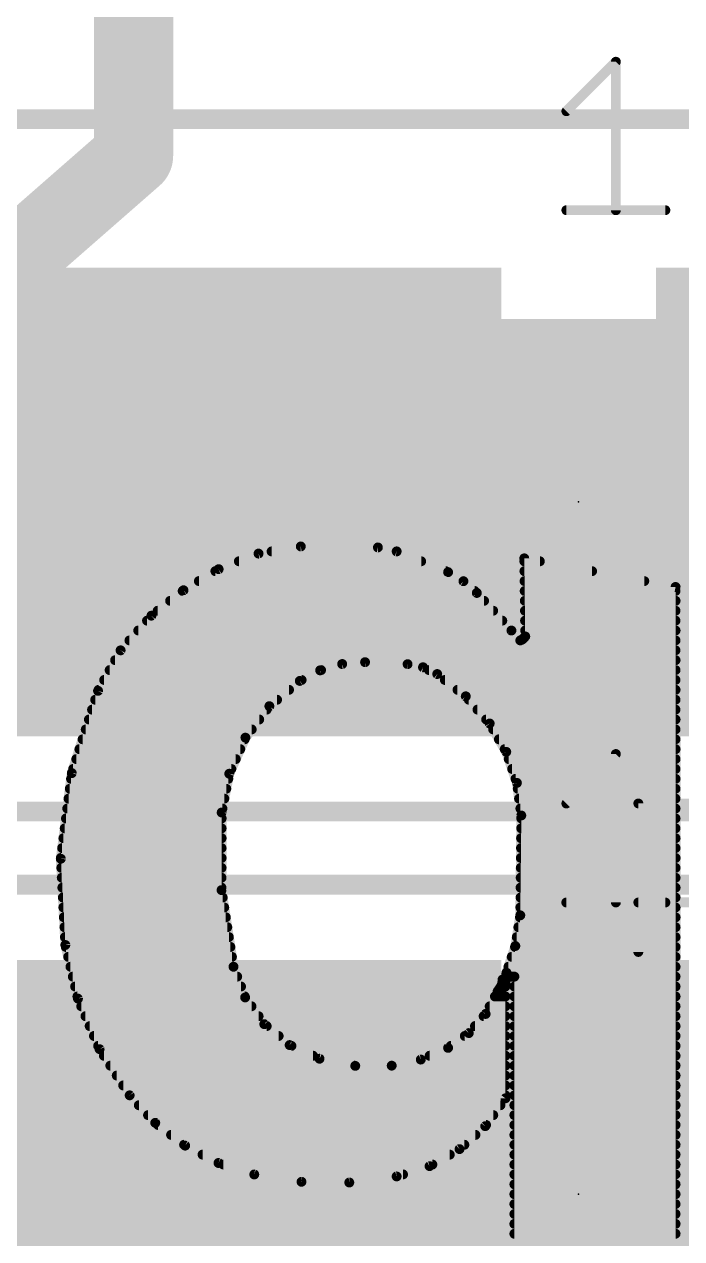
# Model space of a CAD drawing. Extents: x -29 to 78, y -15 to 21.
# Drawn here: x 16.356 to 18.045, y 6.998 to 10.117 of the extents above; entities that cross this region are included whole.
import ezdxf

# ---------------------------------------------------------------- set-up
doc = ezdxf.new("R2010")
doc.units = 0
for name, color, linetype in [('1', 12, 'CONTINUOUS'), ('16', 132, 'CONTINUOUS'), ('21', 53, 'CONTINUOUS'), ('22', 53, 'CONTINUOUS'), ('23', 53, 'CONTINUOUS'), ('25', 253, 'CONTINUOUS'), ('27', 253, 'CONTINUOUS'), ('29', 253, 'CONTINUOUS'), ('31', 253, 'CONTINUOUS'), ('39', 12, 'CONTINUOUS'), ('51', 53, 'CONTINUOUS')]:
    doc.layers.add(name, color=color, linetype=linetype)

# ---------------------------------------------------------------- blocks, each defined once
blk = doc.blocks.new('RECT')
blk.add_solid([(-0.5, -0.5), (0.5, -0.5), (-0.5, 0.5), (0.5, 0.5)])

msp = doc.modelspace()

# ---------------------------------------------------------------- linework, layer by layer
at = {"layer": '1', "const_width": 0.2032}
for points in [[(15.621, 8.89), (16.93, 8.89)], [(16.93, 7.112), (15.748, 7.112)]]:
    msp.add_lwpolyline(points, dxfattribs=at)
at = {"layer": '1', "const_width": 0.1016}
for points in [[(16.93, 8.8392, 1), (16.93, 8.9408)], [(16.93, 7.0612, 1), (16.93, 7.1628)]]:
    msp.add_lwpolyline(points, format="xyb", dxfattribs=at)
at = {"layer": '16', "const_width": 0.2032}
for points in [[(16.637, 13.081), (16.637, 9.779)], [(16.637, 9.779), (15.621, 8.89)]]:
    msp.add_lwpolyline(points, dxfattribs=at)
at = {"layer": '16', "const_width": 0.1016}
for points in [[(16.6705, 9.7408, 1), (16.6035, 9.8172)], [(16.5862, 9.779, 1), (16.6878, 9.779)]]:
    msp.add_lwpolyline(points, format="xyb", dxfattribs=at)
at = {"layer": '22', "const_width": 0.0254}
for points in [[(16.9578, 8.7573), (16.8554, 8.7173)], [(17.0663, 8.7757), (16.9578, 8.7573)], [(16.9913, 8.763), (17.3126, 8.763)], [(17.2644, 8.7732), (17.0663, 8.7757)], [(17.3126, 8.763), (17.2644, 8.7732)], [(17.4447, 8.7097), (17.3126, 8.763)], [(16.9073, 8.7376), (17.3756, 8.7376)], [(17.6403, 8.7452), (17.6428, 8.5446)], [(18.0289, 8.6716), (17.6403, 8.7452)], [(17.6404, 8.7376), (17.6804, 8.7376)], [(16.8554, 8.7173), (16.7652, 8.6632)], [(16.8469, 8.7122), (17.4385, 8.7122)], [(17.484, 8.6864), (17.4447, 8.7097)], [(17.6407, 8.7122), (17.8145, 8.7122)], [(16.7652, 8.6632), (16.6827, 8.5979)], [(16.7629, 8.6614), (17.5126, 8.6614)], [(16.8045, 8.6868), (17.4835, 8.6868)], [(17.5184, 8.6563), (17.484, 8.6864)], [(17.641, 8.6868), (17.9486, 8.6868)], [(17.6413, 8.6614), (18.0289, 8.6614)], [(18.0289, 6.6142), (18.0289, 8.6716)], [(16.7308, 8.636), (17.5371, 8.636)], [(17.6073, 8.5598), (17.5184, 8.6563)], [(17.6417, 8.636), (18.0289, 8.636)], [(16.6827, 8.5979), (16.6036, 8.5089)], [(16.6987, 8.6106), (17.5605, 8.6106)], [(17.642, 8.6106), (18.0289, 8.6106)], [(16.6714, 8.5852), (17.5839, 8.5852)], [(17.6423, 8.5852), (18.0289, 8.5852)], [(16.6262, 8.5344), (17.6301, 8.5344)], [(16.6488, 8.5598), (17.6073, 8.5598)], [(17.6301, 8.5344), (17.6073, 8.5598)], [(17.6352, 8.5369), (17.6301, 8.5344)], [(17.6301, 8.5344), (18.0289, 8.5344)], [(17.6428, 8.5446), (17.6352, 8.5369)], [(17.6426, 8.5598), (18.0289, 8.5598)], [(16.6036, 8.5089), (16.5456, 8.4049)], [(16.6037, 8.509), (18.0289, 8.509)], [(16.5895, 8.4836), (18.0289, 8.4836)], [(17.116, 8.4575), (17.1727, 8.4738)], [(17.1727, 8.4738), (17.2314, 8.4785)], [(17.2314, 8.4785), (17.3406, 8.4734)], [(17.3406, 8.4734), (17.3803, 8.4655)], [(16.5753, 8.4582), (17.1185, 8.4582)], [(17.0637, 8.4303), (17.116, 8.4575)], [(17.3803, 8.4655), (17.4168, 8.448)], [(17.3955, 8.4582), (18.0289, 8.4582)], [(17.4168, 8.448), (17.49, 8.3908)], [(16.5612, 8.4328), (17.0685, 8.4328)], [(16.9856, 8.3654), (17.0637, 8.4303)], [(17.4363, 8.4328), (18.0289, 8.4328)], [(16.5456, 8.4049), (16.4782, 8.1936)], [(16.5383, 8.382), (17.0055, 8.382)], [(16.547, 8.4074), (17.0361, 8.4074)], [(17.4688, 8.4074), (18.0289, 8.4074)], [(17.49, 8.3908), (17.5514, 8.321)], [(17.4978, 8.382), (18.0289, 8.382)], [(16.5302, 8.3566), (16.9789, 8.3566)], [(16.9242, 8.2846), (16.9856, 8.3654)], [(17.5201, 8.3566), (18.0289, 8.3566)], [(16.5221, 8.3312), (16.9596, 8.3312)], [(17.5424, 8.3312), (18.0289, 8.3312)], [(17.5514, 8.321), (17.594, 8.2482)], [(16.514, 8.3058), (16.9403, 8.3058)], [(16.8826, 8.192), (16.9242, 8.2846)], [(17.5603, 8.3058), (18.0289, 8.3058)], [(16.4978, 8.255), (16.9109, 8.255)], [(16.5059, 8.2804), (16.9223, 8.2804)], [(17.5751, 8.2804), (18.0289, 8.2804)], [(17.59, 8.255), (18.0289, 8.255)], [(16.4897, 8.2296), (16.8995, 8.2296)], [(17.594, 8.2482), (17.6214, 8.1684)], [(17.6004, 8.2296), (18.0289, 8.2296)], [(16.4782, 8.1936), (16.4499, 7.9736)], [(16.4816, 8.2042), (16.8881, 8.2042)], [(16.8631, 8.0924), (16.8826, 8.192)], [(17.6091, 8.2042), (18.0289, 8.2042)], [(16.4763, 8.1788), (16.8801, 8.1788)], [(17.6178, 8.1788), (18.0289, 8.1788)], [(17.6214, 8.1684), (17.6327, 8.0848)], [(16.473, 8.1534), (16.8751, 8.1534)], [(17.6235, 8.1534), (18.0289, 8.1534)], [(16.4665, 8.1026), (16.8651, 8.1026)], [(16.4698, 8.128), (16.8701, 8.128)], [(17.6269, 8.128), (18.0289, 8.128)], [(17.6303, 8.1026), (18.0289, 8.1026)], [(16.4632, 8.0772), (16.8631, 8.0772)], [(16.8628, 7.8931), (16.8631, 8.0924)], [(17.6327, 8.0848), (17.6301, 7.8283)], [(17.6326, 8.0772), (18.0289, 8.0772)], [(16.46, 8.0518), (16.863, 8.0518)], [(17.6324, 8.0518), (18.0289, 8.0518)], [(16.4567, 8.0264), (16.863, 8.0264)], [(17.6321, 8.0264), (18.0289, 8.0264)], [(16.4499, 7.9736), (16.4617, 7.7521)], [(16.4502, 7.9756), (16.8629, 7.9756)], [(16.4534, 8.001), (16.8629, 8.001)], [(17.6316, 7.9756), (18.0289, 7.9756)], [(17.6319, 8.001), (18.0289, 8.001)], [(16.4512, 7.9502), (16.8629, 7.9502)], [(17.6313, 7.9502), (18.0289, 7.9502)], [(16.4525, 7.9248), (16.8628, 7.9248)], [(17.6311, 7.9248), (18.0289, 7.9248)], [(16.4539, 7.8994), (16.8628, 7.8994)], [(16.8935, 7.6962), (16.8628, 7.8931)], [(17.6308, 7.8994), (18.0289, 7.8994)], [(16.4552, 7.874), (16.8658, 7.874)], [(16.4566, 7.8486), (16.8697, 7.8486)], [(17.6303, 7.8486), (18.0289, 7.8486)], [(17.6306, 7.874), (18.0289, 7.874)], [(16.4579, 7.8232), (16.8737, 7.8232)], [(17.6301, 7.8283), (17.6174, 7.7495)], [(17.6293, 7.8232), (18.0289, 7.8232)], [(16.4593, 7.7978), (16.8776, 7.7978)], [(17.6252, 7.7978), (18.0289, 7.7978)], [(16.4606, 7.7724), (16.8816, 7.7724)], [(17.6211, 7.7724), (18.0289, 7.7724)], [(16.4617, 7.7521), (16.494, 7.6145)], [(16.4629, 7.747), (16.8856, 7.747)], [(17.6174, 7.7495), (17.5946, 7.681)], [(17.6166, 7.747), (18.0289, 7.747)], [(16.4689, 7.7216), (16.8895, 7.7216)], [(16.4748, 7.6962), (16.8935, 7.6962)], [(16.9235, 7.6173), (16.8935, 7.6962)], [(17.5997, 7.6962), (18.0289, 7.6962)], [(17.6081, 7.7216), (18.0289, 7.7216)], [(16.4808, 7.6708), (16.9031, 7.6708)], [(17.592, 7.6556), (17.5844, 7.6632)], [(17.5844, 7.6632), (17.5844, 7.6581)], [(17.5946, 7.681), (17.5941, 7.6773)], [(17.5941, 7.6773), (17.5955, 7.6738)], [(17.5955, 7.6738), (17.5985, 7.6714)], [(17.5985, 7.6714), (17.6022, 7.6708)], [(17.6022, 7.6708), (17.6149, 7.6708)], [(17.6022, 7.6708), (18.0289, 7.6708)], [(17.6149, 7.6708), (17.6149, 6.2408)], [(16.4867, 7.6454), (16.9128, 7.6454)], [(17.5717, 7.6327), (17.541, 7.575)], [(17.5768, 7.6403), (17.5717, 7.6327)], [(17.5824, 7.6484), (17.5768, 7.6403)], [(17.5803, 7.6454), (17.592, 7.6454)], [(17.5844, 7.6581), (17.5824, 7.6484)], [(17.592, 7.3584), (17.592, 7.6556)], [(17.6149, 7.6454), (18.0289, 7.6454)], [(16.4927, 7.62), (16.9224, 7.62)], [(16.494, 7.6145), (16.5496, 7.4844)], [(16.9726, 7.5488), (16.9235, 7.6173)], [(17.565, 7.62), (17.592, 7.62)], [(17.6149, 7.62), (18.0289, 7.62)], [(16.5025, 7.5946), (16.9398, 7.5946)], [(16.5133, 7.5692), (16.958, 7.5692)], [(17.541, 7.575), (17.4979, 7.5258)], [(17.536, 7.5692), (17.592, 7.5692)], [(17.5515, 7.5946), (17.592, 7.5946)], [(17.6149, 7.5946), (18.0289, 7.5946)], [(17.6149, 7.5692), (18.0289, 7.5692)], [(16.5242, 7.5438), (16.9787, 7.5438)], [(17.0378, 7.4951), (16.9726, 7.5488)], [(17.5137, 7.5438), (17.592, 7.5438)], [(17.6149, 7.5438), (18.0289, 7.5438)], [(16.5351, 7.5184), (17.0095, 7.5184)], [(17.4979, 7.5258), (17.4447, 7.4879)], [(17.4875, 7.5184), (17.592, 7.5184)], [(17.6149, 7.5184), (18.0289, 7.5184)], [(16.5459, 7.493), (17.0424, 7.493)], [(16.5496, 7.4844), (16.6268, 7.366)], [(17.1145, 7.46), (17.0378, 7.4951)], [(17.4447, 7.4879), (17.3746, 7.4579)], [(17.4519, 7.493), (17.592, 7.493)], [(17.6149, 7.493), (18.0289, 7.493)], [(16.5606, 7.4676), (17.0979, 7.4676)], [(16.5771, 7.4422), (17.2033, 7.4422)], [(17.2063, 7.4416), (17.1145, 7.46)], [(17.2999, 7.4422), (17.2063, 7.4416)], [(17.3746, 7.4579), (17.2999, 7.4422)], [(17.2999, 7.4422), (17.592, 7.4422)], [(17.3973, 7.4676), (17.592, 7.4676)], [(17.6149, 7.4676), (18.0289, 7.4676)], [(17.6149, 7.4422), (18.0289, 7.4422)], [(16.5937, 7.4168), (17.592, 7.4168)], [(17.6149, 7.4168), (18.0289, 7.4168)], [(16.6102, 7.3914), (17.592, 7.3914)], [(17.6149, 7.3914), (18.0289, 7.3914)], [(16.6268, 7.366), (16.6926, 7.2953)], [(16.6268, 7.366), (17.592, 7.366)], [(17.54, 7.2868), (17.592, 7.3584)], [(17.6149, 7.366), (18.0289, 7.366)], [(16.6504, 7.3406), (17.5791, 7.3406)], [(17.6149, 7.3406), (18.0289, 7.3406)], [(16.6741, 7.3152), (17.5606, 7.3152)], [(16.6926, 7.2953), (16.7694, 7.2369)], [(16.6999, 7.2898), (17.5422, 7.2898)], [(17.474, 7.2278), (17.54, 7.2868)], [(17.6149, 7.3152), (18.0289, 7.3152)], [(17.6149, 7.2898), (18.0289, 7.2898)], [(16.7332, 7.2644), (17.5149, 7.2644)], [(17.6149, 7.2644), (18.0289, 7.2644)], [(16.7666, 7.239), (17.4865, 7.239)], [(16.7694, 7.2369), (16.855, 7.1923)], [(17.3971, 7.1841), (17.474, 7.2278)], [(17.6149, 7.239), (18.0289, 7.239)], [(16.814, 7.2136), (17.4489, 7.2136)], [(16.855, 7.1923), (16.9469, 7.1628)], [(17.6149, 7.2136), (18.0289, 7.2136)], [(16.8676, 7.1882), (17.4042, 7.1882)], [(16.9469, 7.1628), (17.0682, 7.1439)], [(16.9469, 7.1628), (17.3289, 7.1628)], [(17.3126, 7.1577), (17.3971, 7.1841)], [(17.6149, 7.1882), (18.0289, 7.1882)], [(17.6149, 7.1628), (18.0289, 7.1628)], [(17.0682, 7.1439), (17.1909, 7.1422)], [(17.1909, 7.1422), (17.3126, 7.1577)], [(17.6149, 7.1374), (18.0289, 7.1374)], [(17.6149, 7.112), (18.0289, 7.112)], [(17.6149, 7.0866), (18.0289, 7.0866)], [(17.6149, 7.0612), (18.0289, 7.0612)], [(17.6149, 7.0358), (18.0289, 7.0358)], [(17.6149, 7.0104), (18.0289, 7.0104)]]:
    msp.add_lwpolyline(points, dxfattribs=at)
at = {"layer": '22', "const_width": 0.0127}
for points in [[(16.9568, 8.7636, 1), (16.9589, 8.7511)], [(16.9602, 8.7514, 1), (16.9555, 8.7633)], [(16.9913, 8.7693, 1), (16.9913, 8.7567)], [(17.0664, 8.782, 1), (17.0662, 8.7694)], [(17.0674, 8.7694, 1), (17.0652, 8.782)], [(17.2657, 8.7794, 1), (17.2631, 8.767)], [(17.2643, 8.7669, 1), (17.2645, 8.7795)], [(17.315, 8.7689, 1), (17.3102, 8.7571)], [(17.3113, 8.7568, 1), (17.3139, 8.7692)], [(17.3126, 8.7567, 1), (17.3126, 8.7693)], [(16.9073, 8.7439, 1), (16.9073, 8.7313)], [(17.3756, 8.7313, 1), (17.3756, 8.7439)], [(17.6466, 8.7453, 1), (17.634, 8.7451)], [(17.6415, 8.7514, 1), (17.6391, 8.739)], [(17.6404, 8.7439, 1), (17.6404, 8.7313)], [(17.6804, 8.7313, 1), (17.6804, 8.7439)], [(16.8469, 8.7186, 1), (16.8469, 8.7059)], [(16.8531, 8.7232, 1), (16.8577, 8.7114)], [(16.8587, 8.7119, 1), (16.8521, 8.7227)], [(17.4479, 8.7152, 1), (17.4415, 8.7042)], [(17.4385, 8.7059, 1), (17.4385, 8.7186)], [(17.4423, 8.7038, 1), (17.4471, 8.7156)], [(17.6407, 8.7186, 1), (17.6407, 8.7059)], [(17.8145, 8.7059, 1), (17.8145, 8.7186)], [(16.7629, 8.6677, 1), (16.7629, 8.6551)], [(16.7619, 8.6687, 1), (16.7684, 8.6578)], [(16.7691, 8.6582, 1), (16.7612, 8.6682)], [(16.8045, 8.6931, 1), (16.8045, 8.6805)], [(17.4882, 8.6912, 1), (17.4799, 8.6817)], [(17.4808, 8.681, 1), (17.4873, 8.6919)], [(17.4835, 8.6805, 1), (17.4835, 8.6931)], [(17.5126, 8.6551, 1), (17.5126, 8.6677)], [(17.641, 8.6931, 1), (17.641, 8.6805)], [(17.6413, 8.6677, 1), (17.6413, 8.6551)], [(17.9486, 8.6805, 1), (17.9486, 8.6931)], [(18.0353, 8.6716, 1), (18.0225, 8.6716)], [(18.0277, 8.6654, 1), (18.0301, 8.6778)], [(18.0289, 8.6551, 1), (18.0289, 8.6677)], [(16.7308, 8.6424, 1), (16.7308, 8.6297)], [(17.5231, 8.6606, 1), (17.5137, 8.652)], [(17.5142, 8.6515, 1), (17.5226, 8.6611)], [(17.5371, 8.6297, 1), (17.5371, 8.6424)], [(17.6417, 8.6424, 1), (17.6417, 8.6297)], [(18.0289, 8.6297, 1), (18.0289, 8.6424)], [(16.6788, 8.6029, 1), (16.6866, 8.5929)], [(16.6874, 8.5937, 1), (16.678, 8.6021)], [(16.6987, 8.6169, 1), (16.6987, 8.6043)], [(17.5605, 8.6043, 1), (17.5605, 8.6169)], [(17.642, 8.6169, 1), (17.642, 8.6043)], [(18.0289, 8.6043, 1), (18.0289, 8.6169)], [(16.6714, 8.5915, 1), (16.6714, 8.5789)], [(17.5839, 8.5789, 1), (17.5839, 8.5915)], [(17.6423, 8.5915, 1), (17.6423, 8.5789)], [(18.0289, 8.5789, 1), (18.0289, 8.5915)], [(16.6262, 8.5407, 1), (16.6262, 8.5281)], [(16.6488, 8.5662, 1), (16.6488, 8.5535)], [(17.612, 8.564, 1), (17.6026, 8.5556)], [(17.6026, 8.5555, 1), (17.612, 8.5641)], [(17.6073, 8.5535, 1), (17.6073, 8.5662)], [(17.6301, 8.5407, 1), (17.6301, 8.5281)], [(17.6273, 8.5401, 1), (17.6329, 8.5287)], [(17.6307, 8.5414, 1), (17.6397, 8.5324)], [(17.6301, 8.5281, 1), (17.6301, 8.5407)], [(17.638, 8.5312, 1), (17.6324, 8.5426)], [(17.6426, 8.5662, 1), (17.6426, 8.5535)], [(17.6365, 8.5445, 1), (17.6491, 8.5447)], [(17.6473, 8.5401, 1), (17.6383, 8.5491)], [(18.0289, 8.5535, 1), (18.0289, 8.5662)], [(18.0289, 8.5281, 1), (18.0289, 8.5407)], [(16.5988, 8.5131, 1), (16.6083, 8.5047)], [(16.6037, 8.5153, 1), (16.6037, 8.5027)], [(16.6091, 8.5058, 1), (16.598, 8.512)], [(17.6254, 8.5302, 1), (17.6348, 8.5386)], [(18.0289, 8.5027, 1), (18.0289, 8.5153)], [(16.5895, 8.49, 1), (16.5895, 8.4773)], [(17.1721, 8.4801, 1), (17.1732, 8.4674)], [(17.1744, 8.4677, 1), (17.1709, 8.4799)], [(17.2317, 8.4848, 1), (17.2311, 8.4722)], [(17.2319, 8.4722, 1), (17.2309, 8.4848)], [(17.3418, 8.4796, 1), (17.3394, 8.4672)], [(17.3403, 8.4671, 1), (17.3409, 8.4797)], [(18.0289, 8.4773, 1), (18.0289, 8.49)], [(16.5753, 8.4645, 1), (16.5753, 8.4519)], [(17.1142, 8.4636, 1), (17.1178, 8.4514)], [(17.1189, 8.4518, 1), (17.1131, 8.4631)], [(17.1185, 8.4519, 1), (17.1185, 8.4645)], [(17.383, 8.4712, 1), (17.3775, 8.4597)], [(17.379, 8.4592, 1), (17.3815, 8.4717)], [(17.3955, 8.4645, 1), (17.3955, 8.4519)], [(17.4207, 8.453, 1), (17.4129, 8.443)], [(17.4141, 8.4423, 1), (17.4195, 8.4537)], [(18.0289, 8.4519, 1), (18.0289, 8.4645)], [(16.5612, 8.4391, 1), (16.5612, 8.4265)], [(17.0608, 8.4359, 1), (17.0666, 8.4247)], [(17.0678, 8.4254, 1), (17.0596, 8.4352)], [(17.0685, 8.4265, 1), (17.0685, 8.4391)], [(17.4363, 8.4391, 1), (17.4363, 8.4265)], [(18.0289, 8.4265, 1), (18.0289, 8.4391)], [(16.5383, 8.3883, 1), (16.5383, 8.3757)], [(16.5401, 8.408, 1), (16.5511, 8.4018)], [(16.5516, 8.403, 1), (16.5396, 8.4068)], [(16.547, 8.4138, 1), (16.547, 8.4011)], [(17.0055, 8.3757, 1), (17.0055, 8.3883)], [(17.0361, 8.4011, 1), (17.0361, 8.4138)], [(17.4688, 8.4138, 1), (17.4688, 8.4011)], [(17.4948, 8.395, 1), (17.4853, 8.3866)], [(17.4861, 8.3858, 1), (17.494, 8.3958)], [(17.4978, 8.3883, 1), (17.4978, 8.3757)], [(18.0289, 8.4011, 1), (18.0289, 8.4138)], [(18.0289, 8.3757, 1), (18.0289, 8.3883)], [(16.5302, 8.3629, 1), (16.5302, 8.3503)], [(16.9789, 8.3503, 1), (16.9789, 8.3629)], [(16.9816, 8.3703, 1), (16.9897, 8.3606)], [(16.9907, 8.3616, 1), (16.9806, 8.3693)], [(17.5201, 8.3629, 1), (17.5201, 8.3503)], [(18.0289, 8.3503, 1), (18.0289, 8.3629)], [(16.5221, 8.3376, 1), (16.5221, 8.3249)], [(16.9596, 8.3249, 1), (16.9596, 8.3376)], [(17.5424, 8.3376, 1), (17.5424, 8.3249)], [(17.5569, 8.3242, 1), (17.5459, 8.3178)], [(17.5466, 8.3168, 1), (17.5562, 8.3252)], [(18.0289, 8.3249, 1), (18.0289, 8.3376)], [(16.514, 8.3121, 1), (16.514, 8.2995)], [(16.93, 8.282, 1), (16.9184, 8.2872)], [(16.9403, 8.2995, 1), (16.9403, 8.3121)], [(17.5603, 8.3121, 1), (17.5603, 8.2995)], [(18.0289, 8.2995, 1), (18.0289, 8.3121)], [(16.4978, 8.2614, 1), (16.4978, 8.2487)], [(16.5059, 8.2867, 1), (16.5059, 8.2741)], [(16.9109, 8.2487, 1), (16.9109, 8.2614)], [(16.9191, 8.2885, 1), (16.9293, 8.2808)], [(16.9223, 8.2741, 1), (16.9223, 8.2867)], [(17.5751, 8.2867, 1), (17.5751, 8.2741)], [(17.59, 8.2614, 1), (17.59, 8.2487)], [(18.0289, 8.2741, 1), (18.0289, 8.2867)], [(18.0289, 8.2487, 1), (18.0289, 8.2614)], [(16.4897, 8.2359, 1), (16.4897, 8.2233)], [(16.8995, 8.2233, 1), (16.8995, 8.2359)], [(17.6, 8.2502, 1), (17.588, 8.2461)], [(17.5885, 8.245, 1), (17.5995, 8.2514)], [(17.6004, 8.2359, 1), (17.6004, 8.2233)], [(18.0289, 8.2233, 1), (18.0289, 8.2359)], [(16.4845, 8.1928, 1), (16.4719, 8.1944)], [(16.4816, 8.2105, 1), (16.4816, 8.1979)], [(16.8889, 8.1908, 1), (16.8764, 8.1932)], [(16.8881, 8.1979, 1), (16.8881, 8.2105)], [(17.6091, 8.2105, 1), (17.6091, 8.1979)], [(18.0289, 8.1979, 1), (18.0289, 8.2105)], [(16.4763, 8.1852, 1), (16.4763, 8.1725)], [(16.4721, 8.1955, 1), (16.4842, 8.1917)], [(16.8769, 8.1946, 1), (16.8884, 8.1894)], [(16.8801, 8.1725, 1), (16.8801, 8.1852)], [(17.6178, 8.1852, 1), (17.6178, 8.1725)], [(17.6277, 8.1693, 1), (17.6151, 8.1676)], [(17.6154, 8.1663, 1), (17.6274, 8.1705)], [(18.0289, 8.1725, 1), (18.0289, 8.1852)], [(16.473, 8.1597, 1), (16.473, 8.1471)], [(16.8751, 8.1471, 1), (16.8751, 8.1597)], [(17.6235, 8.1597, 1), (17.6235, 8.1471)], [(18.0289, 8.1471, 1), (18.0289, 8.1597)], [(16.4665, 8.109, 1), (16.4665, 8.0963)], [(16.4698, 8.1343, 1), (16.4698, 8.1217)], [(16.8651, 8.0963, 1), (16.8651, 8.109)], [(16.8701, 8.1217, 1), (16.8701, 8.1343)], [(17.6269, 8.1343, 1), (17.6269, 8.1217)], [(17.6303, 8.109, 1), (17.6303, 8.0963)], [(18.0289, 8.1217, 1), (18.0289, 8.1343)], [(18.0289, 8.0963, 1), (18.0289, 8.109)], [(16.4632, 8.0836, 1), (16.4632, 8.0709)], [(16.8694, 8.0924, 1), (16.8568, 8.0924)], [(16.8569, 8.0936, 1), (16.8693, 8.0912)], [(16.8631, 8.0709, 1), (16.8631, 8.0836)], [(17.6326, 8.0836, 1), (17.6326, 8.0709)], [(17.639, 8.0847, 1), (17.6264, 8.0849)], [(17.6264, 8.084, 1), (17.639, 8.0856)], [(18.0289, 8.0709, 1), (18.0289, 8.0836)], [(16.46, 8.0581, 1), (16.46, 8.0455)], [(16.863, 8.0455, 1), (16.863, 8.0581)], [(17.6324, 8.0581, 1), (17.6324, 8.0455)], [(18.0289, 8.0455, 1), (18.0289, 8.0581)], [(16.4567, 8.0328, 1), (16.4567, 8.0201)], [(16.863, 8.0201, 1), (16.863, 8.0328)], [(17.6321, 8.0328, 1), (17.6321, 8.0201)], [(18.0289, 8.0201, 1), (18.0289, 8.0328)], [(16.4563, 7.9739, 1), (16.4436, 7.9733)], [(16.4502, 7.982, 1), (16.4502, 7.9692)], [(16.4534, 8.0074, 1), (16.4534, 7.9947)], [(16.8629, 7.9947, 1), (16.8629, 8.0074)], [(16.8629, 7.9692, 1), (16.8629, 7.982)], [(17.6316, 7.982, 1), (17.6316, 7.9692)], [(17.6319, 8.0074, 1), (17.6319, 7.9947)], [(18.0289, 7.9947, 1), (18.0289, 8.0074)], [(18.0289, 7.9692, 1), (18.0289, 7.982)], [(16.4436, 7.9744, 1), (16.4562, 7.9728)], [(16.4512, 7.9566, 1), (16.4512, 7.9439)], [(16.8629, 7.9439, 1), (16.8629, 7.9566)], [(17.6313, 7.9566, 1), (17.6313, 7.9439)], [(18.0289, 7.9439, 1), (18.0289, 7.9566)], [(16.4525, 7.9312, 1), (16.4525, 7.9184)], [(16.8628, 7.9184, 1), (16.8628, 7.9312)], [(17.6311, 7.9312, 1), (17.6311, 7.9184)], [(18.0289, 7.9184, 1), (18.0289, 7.9312)], [(16.4539, 7.9058, 1), (16.4539, 7.893)], [(16.8564, 7.8931, 1), (16.8691, 7.8931)], [(16.869, 7.8941, 1), (16.8565, 7.8921)], [(16.8628, 7.893, 1), (16.8628, 7.9058)], [(17.6308, 7.9058, 1), (17.6308, 7.893)], [(18.0289, 7.893, 1), (18.0289, 7.9058)], [(16.4552, 7.8804, 1), (16.4552, 7.8677)], [(16.4566, 7.855, 1), (16.4566, 7.8422)], [(16.8658, 7.8677, 1), (16.8658, 7.8804)], [(16.8697, 7.8422, 1), (16.8697, 7.855)], [(17.6303, 7.855, 1), (17.6303, 7.8422)], [(17.6306, 7.8804, 1), (17.6306, 7.8677)], [(18.0289, 7.8677, 1), (18.0289, 7.8804)], [(18.0289, 7.8422, 1), (18.0289, 7.855)], [(16.4579, 7.8296, 1), (16.4579, 7.8168)], [(16.8737, 7.8168, 1), (16.8737, 7.8296)], [(17.6293, 7.8296, 1), (17.6293, 7.8168)], [(17.6364, 7.8273, 1), (17.6238, 7.8293)], [(17.6238, 7.8284, 1), (17.6364, 7.8282)], [(18.0289, 7.8168, 1), (18.0289, 7.8296)], [(16.4593, 7.8042, 1), (16.4593, 7.7915)], [(16.8776, 7.7915, 1), (16.8776, 7.8042)], [(17.6252, 7.8042, 1), (17.6252, 7.7915)], [(18.0289, 7.7915, 1), (18.0289, 7.8042)], [(16.4606, 7.7788, 1), (16.4606, 7.766)], [(16.8816, 7.766, 1), (16.8816, 7.7788)], [(17.6211, 7.7788, 1), (17.6211, 7.766)], [(18.0289, 7.766, 1), (18.0289, 7.7788)], [(16.4679, 7.7536, 1), (16.4555, 7.7506)], [(16.4554, 7.7518, 1), (16.468, 7.7524)], [(16.4629, 7.7534, 1), (16.4629, 7.7407)], [(16.8856, 7.7407, 1), (16.8856, 7.7534)], [(17.6166, 7.7534, 1), (17.6166, 7.7407)], [(17.6111, 7.7505, 1), (17.6237, 7.7485)], [(17.6234, 7.7475, 1), (17.6114, 7.7515)], [(18.0289, 7.7407, 1), (18.0289, 7.7534)], [(16.4689, 7.728, 1), (16.4689, 7.7153)], [(16.4748, 7.7026, 1), (16.4748, 7.6898)], [(16.8994, 7.6985, 1), (16.8876, 7.6939)], [(16.8895, 7.7153, 1), (16.8895, 7.728)], [(16.8935, 7.6898, 1), (16.8935, 7.7026)], [(17.5997, 7.7026, 1), (17.5997, 7.6898)], [(17.6081, 7.728, 1), (17.6081, 7.7153)], [(18.0289, 7.7153, 1), (18.0289, 7.728)], [(18.0289, 7.6898, 1), (18.0289, 7.7026)], [(16.4808, 7.6772, 1), (16.4808, 7.6645)], [(16.8872, 7.6952, 1), (16.8998, 7.6972)], [(16.9031, 7.6645, 1), (16.9031, 7.6772)], [(17.5889, 7.6677, 1), (17.5799, 7.6587)], [(17.5908, 7.6632, 1), (17.5781, 7.6632)], [(17.6, 7.6796, 1), (17.5882, 7.6749)], [(17.5878, 7.6781, 1), (17.6004, 7.6764)], [(17.6009, 7.6802, 1), (17.5883, 7.6818)], [(17.5886, 7.683, 1), (17.6006, 7.679)], [(17.5995, 7.6787, 1), (17.5916, 7.6688)], [(17.5896, 7.6714, 1), (17.6014, 7.6761)], [(17.5995, 7.6777, 1), (17.5975, 7.6651)], [(17.5945, 7.6664, 1), (17.6024, 7.6764)], [(17.6022, 7.6772, 1), (17.6022, 7.6645)], [(17.6022, 7.6772, 1), (17.6022, 7.6645)], [(17.6012, 7.6645, 1), (17.6032, 7.6771)], [(17.6213, 7.6708, 1), (17.6086, 7.6708)], [(17.6149, 7.6645, 1), (17.6149, 7.6772)], [(18.0289, 7.6645, 1), (18.0289, 7.6772)], [(16.4867, 7.6518, 1), (16.4867, 7.6391)], [(16.9128, 7.6391, 1), (16.9128, 7.6518)], [(17.5664, 7.6362, 1), (17.577, 7.6292)], [(17.5773, 7.6297, 1), (17.5661, 7.6357)], [(17.5716, 7.6439, 1), (17.582, 7.6367)], [(17.5821, 7.6368, 1), (17.5715, 7.6438)], [(17.5803, 7.6518, 1), (17.5803, 7.6391)], [(17.5762, 7.6497, 1), (17.5886, 7.6472)], [(17.5876, 7.6448, 1), (17.5772, 7.652)], [(17.5781, 7.6581, 1), (17.5908, 7.6581)], [(17.5906, 7.6568, 1), (17.5782, 7.6594)], [(17.5984, 7.6556, 1), (17.5857, 7.6556)], [(17.5875, 7.6511, 1), (17.5965, 7.6601)], [(17.592, 7.6391, 1), (17.592, 7.6518)], [(17.6149, 7.6518, 1), (17.6149, 7.6391)], [(18.0289, 7.6391, 1), (18.0289, 7.6518)], [(16.4927, 7.6264, 1), (16.4927, 7.6136)], [(16.4998, 7.6169, 1), (16.4882, 7.612)], [(16.4878, 7.613, 1), (16.5002, 7.6159)], [(16.9286, 7.621, 1), (16.9183, 7.6136)], [(16.9175, 7.6151, 1), (16.9294, 7.6196)], [(16.9224, 7.6136, 1), (16.9224, 7.6264)], [(17.565, 7.6264, 1), (17.565, 7.6136)], [(17.592, 7.6136, 1), (17.592, 7.6264)], [(17.6149, 7.6264, 1), (17.6149, 7.6136)], [(18.0289, 7.6136, 1), (18.0289, 7.6264)], [(16.5025, 7.601, 1), (16.5025, 7.5883)], [(16.5133, 7.5756, 1), (16.5133, 7.5629)], [(16.9398, 7.5883, 1), (16.9398, 7.601)], [(16.958, 7.5629, 1), (16.958, 7.5756)], [(17.536, 7.5756, 1), (17.536, 7.5629)], [(17.5354, 7.578, 1), (17.5466, 7.572)], [(17.5458, 7.5708, 1), (17.5363, 7.5792)], [(17.5515, 7.601, 1), (17.5515, 7.5883)], [(17.592, 7.5883, 1), (17.592, 7.601)], [(17.592, 7.5629, 1), (17.592, 7.5756)], [(17.6149, 7.601, 1), (17.6149, 7.5883)], [(17.6149, 7.5756, 1), (17.6149, 7.5629)], [(18.0289, 7.5883, 1), (18.0289, 7.601)], [(18.0289, 7.5629, 1), (18.0289, 7.5756)], [(16.5242, 7.5502, 1), (16.5242, 7.5374)], [(16.9767, 7.5537, 1), (16.9686, 7.5439)], [(16.9675, 7.5451, 1), (16.9778, 7.5525)], [(16.9787, 7.5374, 1), (16.9787, 7.5502)], [(17.5137, 7.5502, 1), (17.5137, 7.5374)], [(17.592, 7.5374, 1), (17.592, 7.5502)], [(17.6149, 7.5502, 1), (17.6149, 7.5374)], [(18.0289, 7.5374, 1), (18.0289, 7.5502)], [(16.5351, 7.5248, 1), (16.5351, 7.5121)], [(17.0095, 7.5121, 1), (17.0095, 7.5248)], [(17.4875, 7.5248, 1), (17.4875, 7.5121)], [(17.4932, 7.53, 1), (17.5027, 7.5217)], [(17.5016, 7.5207, 1), (17.4942, 7.531)], [(17.592, 7.5121, 1), (17.592, 7.5248)], [(17.6149, 7.5248, 1), (17.6149, 7.5121)], [(18.0289, 7.5121, 1), (18.0289, 7.5248)], [(16.5459, 7.4994, 1), (16.5459, 7.4867)], [(16.5549, 7.4879, 1), (16.5443, 7.481)], [(16.5438, 7.482, 1), (16.5554, 7.4869)], [(17.0404, 7.5009, 1), (17.0351, 7.4893)], [(17.0337, 7.4902, 1), (17.0418, 7.5)], [(17.0424, 7.4867, 1), (17.0424, 7.4994)], [(17.441, 7.4931, 1), (17.4484, 7.4827)], [(17.4472, 7.4821, 1), (17.4422, 7.4937)], [(17.4519, 7.4994, 1), (17.4519, 7.4867)], [(17.592, 7.4867, 1), (17.592, 7.4994)], [(17.6149, 7.4994, 1), (17.6149, 7.4867)], [(18.0289, 7.4867, 1), (18.0289, 7.4994)], [(16.5606, 7.474, 1), (16.5606, 7.4612)], [(16.5771, 7.4486, 1), (16.5771, 7.4359)], [(17.0979, 7.4612, 1), (17.0979, 7.474)], [(17.1157, 7.4662, 1), (17.1133, 7.4538)], [(17.1119, 7.4542, 1), (17.1171, 7.4658)], [(17.2033, 7.4359, 1), (17.2033, 7.4486)], [(17.2999, 7.4486, 1), (17.2999, 7.4359)], [(17.2986, 7.4484, 1), (17.3012, 7.436)], [(17.2999, 7.4359, 1), (17.2999, 7.4485)], [(17.3721, 7.4637, 1), (17.3771, 7.452)], [(17.3759, 7.4517, 1), (17.3733, 7.4641)], [(17.3973, 7.474, 1), (17.3973, 7.4612)], [(17.592, 7.4612, 1), (17.592, 7.474)], [(17.592, 7.4359, 1), (17.592, 7.4486)], [(17.6149, 7.474, 1), (17.6149, 7.4612)], [(17.6149, 7.4486, 1), (17.6149, 7.4359)], [(18.0289, 7.4612, 1), (18.0289, 7.474)], [(18.0289, 7.4359, 1), (18.0289, 7.4486)], [(16.5937, 7.4232, 1), (16.5937, 7.4104)], [(17.2062, 7.448, 1), (17.2063, 7.4353)], [(17.205, 7.4354, 1), (17.2075, 7.4478)], [(17.592, 7.4104, 1), (17.592, 7.4232)], [(17.6149, 7.4232, 1), (17.6149, 7.4104)], [(18.0289, 7.4104, 1), (18.0289, 7.4232)], [(16.6102, 7.3978, 1), (16.6102, 7.385)], [(17.592, 7.385, 1), (17.592, 7.3978)], [(17.6149, 7.3978, 1), (17.6149, 7.385)], [(18.0289, 7.385, 1), (18.0289, 7.3978)], [(16.6268, 7.3724, 1), (16.6268, 7.3597)], [(16.6314, 7.3703, 1), (16.6222, 7.3617)], [(16.6215, 7.3625, 1), (16.6321, 7.3695)], [(17.5857, 7.3584, 1), (17.5984, 7.3584)], [(17.5971, 7.3547, 1), (17.5869, 7.3621)], [(17.592, 7.3597, 1), (17.592, 7.3724)], [(17.6149, 7.3724, 1), (17.6149, 7.3597)], [(18.0289, 7.3597, 1), (18.0289, 7.3724)], [(16.6504, 7.347, 1), (16.6504, 7.3342)], [(17.5791, 7.3342, 1), (17.5791, 7.347)], [(17.6149, 7.347, 1), (17.6149, 7.3342)], [(18.0289, 7.3342, 1), (18.0289, 7.347)], [(16.6741, 7.3216, 1), (16.6741, 7.3088)], [(16.6964, 7.3004, 1), (16.6887, 7.2903)], [(16.6879, 7.291, 1), (16.6972, 7.2997)], [(16.6999, 7.2962, 1), (16.6999, 7.2835)], [(17.5442, 7.2821, 1), (17.5357, 7.2915)], [(17.5422, 7.2835, 1), (17.5422, 7.2962)], [(17.5606, 7.3088, 1), (17.5606, 7.3216)], [(17.6149, 7.3216, 1), (17.6149, 7.3088)], [(17.6149, 7.2962, 1), (17.6149, 7.2835)], [(18.0289, 7.3088, 1), (18.0289, 7.3216)], [(18.0289, 7.2835, 1), (18.0289, 7.2962)], [(16.7332, 7.2708, 1), (16.7332, 7.258)], [(17.5149, 7.258, 1), (17.5149, 7.2708)], [(17.5348, 7.2905, 1), (17.5451, 7.2831)], [(17.6149, 7.2708, 1), (17.6149, 7.258)], [(18.0289, 7.258, 1), (18.0289, 7.2708)], [(16.7666, 7.2454, 1), (16.7666, 7.2327)], [(16.7723, 7.2425, 1), (16.7664, 7.2312)], [(16.7655, 7.2318, 1), (16.7732, 7.2419)], [(17.4698, 7.2326, 1), (17.4782, 7.2231)], [(17.4771, 7.2223, 1), (17.4709, 7.2334)], [(17.4865, 7.2327, 1), (17.4865, 7.2454)], [(17.6149, 7.2454, 1), (17.6149, 7.2327)], [(18.0289, 7.2327, 1), (18.0289, 7.2454)], [(16.814, 7.22, 1), (16.814, 7.2073)], [(17.4489, 7.2073, 1), (17.4489, 7.22)], [(17.6149, 7.22, 1), (17.6149, 7.2073)], [(18.0289, 7.2073, 1), (18.0289, 7.22)], [(16.8569, 7.1983, 1), (16.853, 7.1862)], [(16.852, 7.1866, 1), (16.8579, 7.1979)], [(16.8676, 7.1946, 1), (16.8676, 7.1818)], [(16.9469, 7.1692, 1), (16.9469, 7.1565)], [(16.9479, 7.1691, 1), (16.9459, 7.1565)], [(16.945, 7.1568, 1), (16.9488, 7.1688)], [(17.3289, 7.1565, 1), (17.3289, 7.1692)], [(17.3939, 7.1897, 1), (17.4002, 7.1786)], [(17.3989, 7.1781, 1), (17.3952, 7.1902)], [(17.4042, 7.1818, 1), (17.4042, 7.1946)], [(17.6149, 7.1946, 1), (17.6149, 7.1818)], [(17.6149, 7.1692, 1), (17.6149, 7.1565)], [(18.0289, 7.1818, 1), (18.0289, 7.1946)], [(18.0289, 7.1565, 1), (18.0289, 7.1692)], [(17.0682, 7.1502, 1), (17.0681, 7.1375)], [(17.0672, 7.1376, 1), (17.0691, 7.1502)], [(17.1901, 7.1485, 1), (17.1917, 7.1359)], [(17.1908, 7.1358, 1), (17.191, 7.1485)], [(17.3107, 7.1638, 1), (17.3145, 7.1516)], [(17.3134, 7.1514, 1), (17.3118, 7.164)], [(17.6149, 7.1438, 1), (17.6149, 7.1311)], [(18.0289, 7.1311, 1), (18.0289, 7.1438)], [(17.6149, 7.1184, 1), (17.6149, 7.1056)], [(18.0289, 7.1056, 1), (18.0289, 7.1184)], [(17.6149, 7.093, 1), (17.6149, 7.0803)], [(18.0289, 7.0803, 1), (18.0289, 7.093)], [(17.6149, 7.0676, 1), (17.6149, 7.0549)], [(18.0289, 7.0549, 1), (18.0289, 7.0676)], [(17.6149, 7.0422, 1), (17.6149, 7.0294)], [(17.6149, 7.0168, 1), (17.6149, 7.0041)], [(18.0289, 7.0294, 1), (18.0289, 7.0422)], [(18.0289, 7.0041, 1), (18.0289, 7.0168)]]:
    msp.add_lwpolyline(points, format="xyb", dxfattribs=at)
at = {"layer": '23'}
for p in [(17.78, 8.89), (17.78, 7.112)]:
    msp.add_point(p, dxfattribs=at)
at = {"layer": '25', "const_width": 0.0254}
for points in [[(17.9333, 7.7343), (17.9333, 8.1156)], [(17.9333, 8.1156), (18.1239, 8.1156)], [(18.1239, 7.8614), (17.9333, 7.8614)]]:
    msp.add_lwpolyline(points, dxfattribs=at)
at = {"layer": '25', "const_width": 0.0127}
for points in [[(17.9396, 8.1156, 1), (17.9269, 8.1156)], [(17.9333, 8.122, 1), (17.9333, 8.1093)], [(17.9333, 7.8678, 1), (17.9333, 7.8551)], [(17.9269, 7.7343, 1), (17.9396, 7.7343)]]:
    msp.add_lwpolyline(points, format="xyb", dxfattribs=at)
at = {"layer": '27', "const_width": 0.0254}
for points in [[(17.7484, 9.8935), (17.8756, 10.0206)], [(17.8756, 10.0206), (17.8756, 9.6393)], [(17.7484, 9.6393), (18.0027, 9.6393)], [(17.7484, 8.1155), (17.8756, 8.2426)], [(17.8756, 8.2426), (17.8756, 7.8613)], [(17.7484, 7.8613), (18.0027, 7.8613)]]:
    msp.add_lwpolyline(points, dxfattribs=at)
at = {"layer": '27', "const_width": 0.0127}
for points in [[(17.8819, 10.0206, 1), (17.8692, 10.0206)], [(17.88, 10.0161, 1), (17.8711, 10.0251)], [(17.744, 9.898, 1), (17.7529, 9.889)], [(17.7484, 9.6456, 1), (17.7484, 9.633)], [(17.8692, 9.6393, 1), (17.8819, 9.6393)], [(18.0027, 9.633, 1), (18.0027, 9.6456)], [(17.8819, 8.2426, 1), (17.8692, 8.2426)], [(17.88, 8.2381, 1), (17.8711, 8.2471)], [(17.744, 8.12, 1), (17.7529, 8.111)], [(17.7484, 7.8677, 1), (17.7484, 7.8549)], [(17.8692, 7.8613, 1), (17.8819, 7.8613)], [(18.0027, 7.8549, 1), (18.0027, 7.8677)]]:
    msp.add_lwpolyline(points, format="xyb", dxfattribs=at)
at = {"layer": '39', "const_width": 0.0508}
for points in [[(16.307, 9.873), (19.253, 9.873)], [(16.307, 8.095), (19.253, 8.095)], [(19.253, 7.907), (16.307, 7.907)]]:
    msp.add_lwpolyline(points, dxfattribs=at)
at = {"layer": '51', "const_width": 0.1016}
for points in [[(18.136, 9.309), (17.424, 9.309)], [(18.136, 8.458), (17.424, 8.458)], [(18.136, 7.531), (17.424, 7.531)]]:
    msp.add_lwpolyline(points, dxfattribs=at)
at = {"layer": '51', "const_width": 0.0508}
for points in [[(17.424, 9.3344, 1), (17.424, 9.2836)], [(17.424, 8.4834, 1), (17.424, 8.4326)], [(17.424, 7.5564, 1), (17.424, 7.5056)]]:
    msp.add_lwpolyline(points, format="xyb", dxfattribs=at)

# ---------------------------------------------------------------- block references
at = {"layer": '1', "xscale": 1.1, "rotation": 180}
for p in [(16.93, 8.89), (16.93, 7.112)]:
    msp.add_blockref('RECT', p, dxfattribs=at)
at = {"layer": '21', "xscale": 0.4572, "yscale": 0.762, "rotation": 180}
for p in [(17.78, 8.89), (17.78, 7.112)]:
    msp.add_blockref('RECT', p, dxfattribs=at)
at = {"layer": '29', "xscale": 1.3032, "yscale": 1.2032, "rotation": 180}
for p in [(16.93, 8.89), (18.63, 8.89), (16.93, 7.112), (18.63, 7.112)]:
    msp.add_blockref('RECT', p, dxfattribs=at)
at = {"layer": '31', "xscale": 1.1, "rotation": 180}
for p in [(16.93, 8.89), (16.93, 7.112)]:
    msp.add_blockref('RECT', p, dxfattribs=at)
at = {"layer": '51', "xscale": 0.5001, "yscale": 0.95, "rotation": 180}
for p in [(17.1998, 8.8849), (17.1998, 7.1069)]:
    msp.add_blockref('RECT', p, dxfattribs=at)

doc.saveas('drawing.dxf')
